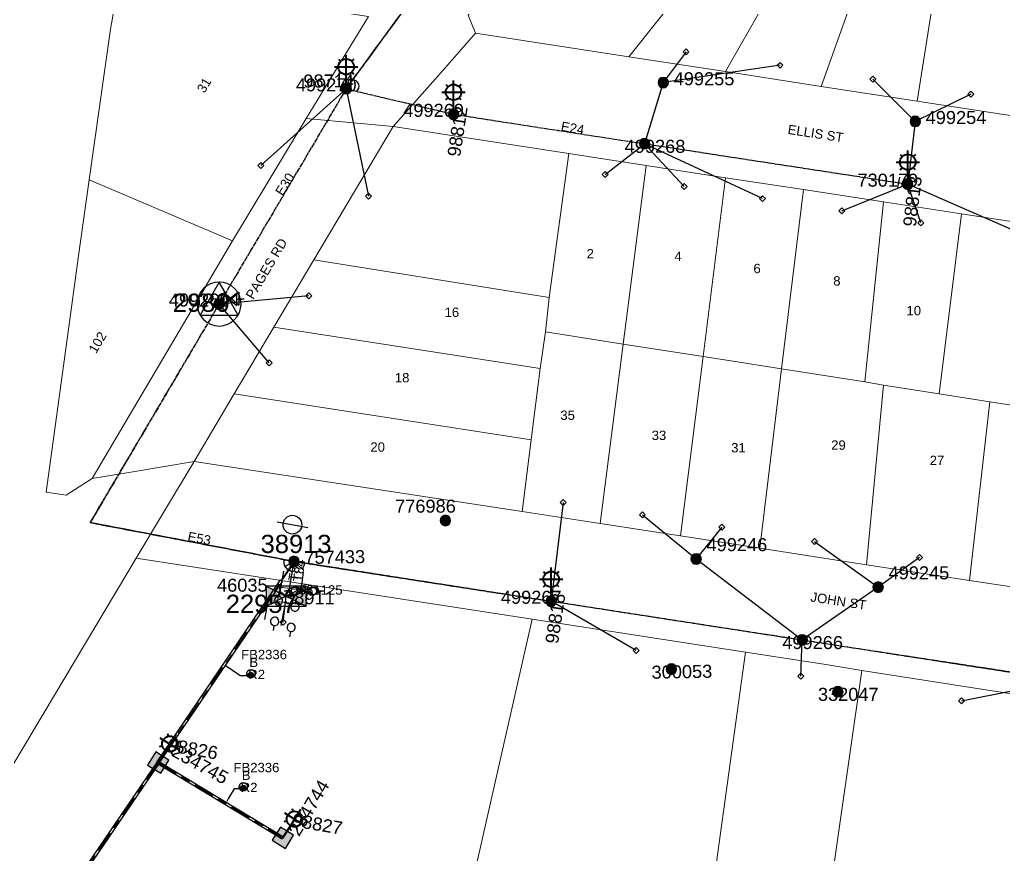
# Model space of a CAD drawing. Header units: metres. Extents: x 291879 to 294448, y 6259965 to 6261176.
# Drawn here: x 293158.7 to 293347.7, y 6260573.7 to 6260734.2 of the extents above; entities that cross this region are included whole.
import ezdxf
from ezdxf.enums import TextEntityAlignment as Align

# ---------------------------------------------------------------- set-up
doc = ezdxf.new("R2010")
doc.units = ezdxf.units.M
for name, pattern in [('Cable Exist OH', [1, 1, 0]), ('Cable Exist UG', [8.2, 4, -1.2, 1.8, -1.2]), ('HIDDEN', [0.375, 0.25, -0.125]), ('HIDDEN2', [0.1875, 0.125, -0.0625])]:
    doc.linetypes.add(name, pattern=pattern)
doc.layers.get('0').update_dxf_attribs({"color": 6})
for name, color, linetype, lineweight in [('Cadastre Buildings_SP_EXT', 9, 'Continuous', 5), ('Cadastre Land Parcels_SP_EXT', 9, 'Continuous', 5), ('Cadastre Other Property_SP_EXT', 9, 'HIDDEN', 5), ('Cadastre Roads_SP_EXT', 9, 'Continuous', 5)]:
    doc.layers.add(name, color=color, linetype=linetype, lineweight=lineweight)
for name, color, linetype in [('Duct_SP_EXT', 7, 'Continuous'), ('Equip_HV_EXT', 7, 'Continuous'), ('Equip_LV_EXT', 7, 'Continuous'), ('Equip_SP_HV_EXT', 7, 'Continuous'), ('Equip_SP_SL_EXT', 7, 'Continuous'), ('Mains_HV_EXT', 7, 'Continuous'), ('Mains_LV_EXT', 7, 'Continuous'), ('Mains_SL_EXT', 7, 'Continuous'), ('Services_SP_EXT', 7, 'Continuous'), ('Sub_SP_EXT', 7, 'Continuous'), ('Sub_SP_TR_HV_LV_EXT', 7, 'Continuous'), ('SupportsOH_SP_TR_HV_LV_SL_EXT', 7, 'Continuous'), ('SupportsUG_SP_LV_SL_EXT', 7, 'Continuous'), ('Trench_SP_EXT', 7, 'Continuous')]:
    doc.layers.add(name, color=color, linetype=linetype)
doc.styles.add('COLUMN_LABEL', font='arial.ttf')
doc.styles.add('HVSW_LABEL', font='arial.ttf')
doc.styles.add('iecARIAL', font='arial.ttf', dxfattribs={"height": 2})
doc.styles.add('POLE_LABEL', font='arial.ttf')
doc.styles.get("Standard").update_dxf_attribs({"font": 'arial.ttf'})
doc.styles.add('SWITCH_LABEL', font='arial.ttf', dxfattribs={"height": 2.5})

# ---------------------------------------------------------------- blocks, each defined once
blk = doc.blocks.new('SUB_POLE_EXT')
blk.add_wipeout([(0, 4.22), (0.42, 4.2), (0.83, 4.14), (1.21, 4.05), (1.62, 3.9), (1.99, 3.72), (2.35, 3.51), (2.68, 3.26), (2.99, 2.99), (3.28, 2.66), (3.52, 2.34), (3.76, 1.92), (3.9, 1.62), (4.04, 1.23), (4.18, 0.63), (4.22, 0), (4.18, -0.61), (4.06, -1.15), (3.9, -1.62), (3.58, -2.24), (3.22, -2.73), (2.97, -3.01), (2.68, -3.26), (2.36, -3.5), (2, -3.72), (1.64, -3.89), (1.25, -4.03), (0.82, -4.14), (0.42, -4.2), (0, -4.22), (-0.41, -4.2), (-0.8, -4.15), (-1.21, -4.05), (-1.62, -3.9), (-1.99, -3.73), (-2.35, -3.51), (-2.68, -3.26), (-2.96, -3.02), (-3.23, -2.72), (-3.51, -2.35), (-3.71, -2.01), (-3.91, -1.6), (-4.05, -1.21), (-4.16, -0.76), (-4.22, -0.14), (-4.21, 0.39), (-4.14, 0.83), (-4.03, 1.27), (-3.9, 1.63), (-3.71, 2.02), (-3.5, 2.37), (-3.28, 2.67), (-2.99, 2.99), (-2.68, 3.27), (-2.33, 3.52), (-1.98, 3.73), (-1.63, 3.9), (-1.2, 4.05), (-0.78, 4.15), (-0.4, 4.21)])
blk.add_line((2.16, 0.48), (2.16, 0.48, 0))
blk.add_lwpolyline([(-4.22, 0, 1), (4.22, 0, 1)], format="xyb", close=True)
blk.add_lwpolyline([(2.14, 0.52), (0, 4.22), (-3.66, -2.11), (3.66, -2.11)], close=True)
for tag, height, flags, p in [('ASSET_NUM', 3.5, 8, (2, 2)), ('STREET_CODE', 0.2, 9, (1.5, 0)), ('CONSTRUCTED_VOLTAGE', 0.2, 9, (1.5, -0.2)), ('OPERATING_VOLTAGE', 0.2, 9, (1.5, -0.6)), ('OPERATED_BY', 0.2, 9, (1.5, -0.8)), ('ORIENTATION', 0.2, 9, (1.5, -1.2)), ('OWNED_BY', 0.2, 9, (1.5, -1.4)), ('SECONDARY_VOLTAGE', 0.2, 9, (1.5, -1.6)), ('STATE', 0.2, 9, (1.5, -1.8)), ('NO_PHASES', 0.2, 9, (1.5, -0.4)), ('MAINTAINED_BY', 0.2, 9, (1.5, -1)), ('SUBSTATION_TYPE', 0.2, 9, (1.5, -2)), ('STREETNAME', 0.2, 9, (1.5, -2.8)), ('SUBURB', 0.2, 9, (1.5, -3)), ('Z', 0.2, 1, (1.5, -3.4)), ('USAGE', 0.2, 9, (1.5, -2.2)), ('LEGEND', 0.2, 9, (1.5, -2.4)), ('LOCATION', 0.2, 9, (1.5, -2.6)), ('NOTES', 0.2, 9, (1.5, -3.2))]:
    blk.add_attdef(tag, text='', height=height, dxfattribs=dict(flags=flags)).set_placement(p, align=Align.MIDDLE_LEFT)
blk = doc.blocks.new('SUB_PADMOUNT_EXT')
for points in [[(0, 0), (-3.84, 1.92), (-3.84, -1.92)], [(0, 0), (3.84, 1.92), (3.84, -1.92)]]:
    blk.add_hatch(color=256).paths.add_polyline_path(points)
for p, q in [((3.84, 1.92), (-3.84, -1.92)), ((-3.84, 1.92), (3.84, -1.92))]:
    blk.add_line(p, q)
blk.add_lwpolyline([(-3.84, -1.92), (3.84, -1.92), (3.84, 1.92), (-3.84, 1.92)], close=True)
for tag, height, flags, p in [('ASSET_NUM', 3.5, 8, (2, 2)), ('STREET_CODE', 0.2, 9, (1.5, 0)), ('CONSTRUCTED_VOLTAGE', 0.2, 9, (1.5, -0.2)), ('OPERATING_VOLTAGE', 0.2, 9, (1.5, -0.6)), ('ORIENTATION', 0.2, 9, (1.5, -0.8)), ('OWNED_BY', 0.2, 9, (1.5, -1)), ('OPERATED_BY', 0.2, 9, (1.5, -1.2)), ('SECONDARY_VOLTAGE', 0.2, 9, (1.5, -1.6)), ('STATE', 0.2, 9, (1.5, -1.8)), ('NO_PHASES', 0.2, 9, (1.5, -0.4)), ('MAINTAINED_BY', 0.2, 9, (1.5, -1.4)), ('SUBSTATION_TYPE', 0.2, 9, (1.5, -2.2)), ('STREETNAME', 0.2, 9, (1.5, -3)), ('SUBURB', 0.2, 9, (1.5, -3.2)), ('Z', 0.2, 1, (1.5, -3.6)), ('PARENT', 0.2, 9, (1.5, -2)), ('USAGE', 0.2, 9, (1.5, -2.4)), ('LEGEND', 0.2, 9, (1.5, -2.6)), ('LOCATION', 0.2, 9, (1.5, -2.8)), ('NOTES', 0.2, 9, (1.5, -3.4))]:
    blk.add_attdef(tag, text='', height=height, dxfattribs=dict(flags=flags)).set_placement(p, align=Align.MIDDLE_LEFT)
blk = doc.blocks.new('COLUMN_EXT')
blk.add_hatch(color=256).paths.add_polyline_path([(-1.49, 1.48), (-1.49, -1.49), (1.48, -1.49), (1.48, 1.48)])
blk.add_lwpolyline([(-1.49, -1.49), (1.48, -1.49), (1.48, 1.48), (-1.49, 1.48)], close=True)
for tag, height, style, flags, p in [('ASSET_NUM', 2.5, 'COLUMN_LABEL', 8, (2, 2)), ('STRUCTURE_PLANT_NUMBER', 0.2, 'POLE_LABEL', 9, (1.81, 0.03)), ('STREET_CODE', 0.2, 'COLUMN_LABEL', 9, (1.81, -0.2))]:
    blk.add_attdef(tag, text='', height=height, dxfattribs=dict(style=style, flags=flags)).set_placement(p, align=Align.MIDDLE_LEFT)
at = {"flags": 9}
for tag, p in [('COLUMN_TYPE', (1.81, -0.4)), ('OWNED_BY', (1.81, -0.6)), ('STATE', (1.81, -0.8)), ('USAGE', (1.81, -1)), ('STREETNAME', (1.81, -1.6)), ('SUBURB', (1.81, -1.8)), ('LEGEND', (1.81, -1.2)), ('LOCATION', (1.81, -1.4)), ('NOTES', (1.81, -2))]:
    blk.add_attdef(tag, text='', height=0.2, dxfattribs=at).set_placement(p, align=Align.MIDDLE_LEFT)
at = {"flags": 1}
blk.add_attdef('Z', (1.81, -2.35), '', height=0.2, dxfattribs=at)
blk = doc.blocks.new('DUCT_EXT')
blk.add_circle((0, 0.8), 0.8)
at = {"flags": 1}
blk.add_attdef('Z', (0, 0), '', height=0.2, dxfattribs=at)
at = {"flags": 9}
for tag, p in [('DUCT_CODE', (0, 0)), ('XSECT_TYPE', (0, -0.2)), ('STATE', (0, -0.6)), ('FB_REFERENCE', (0, -0.4)), ('NOTES', (0, -0.8))]:
    blk.add_attdef(tag, text='', height=0.2, dxfattribs=at).set_placement(p, align=Align.MIDDLE_LEFT)
blk = doc.blocks.new('LV_OH_LINKS_DISTFUSE_EXT')
for p, q in [((0, 0), (0.96, 0)), ((3.84, 0), (4.8, 0))]:
    blk.add_line(p, q)
blk.add_lwpolyline([(3.84, -1.2), (3.84, 1.2), (0.96, -1.2), (0.96, 1.2)], close=True)
at = {"flags": 9}
for tag, p in [('ACTUAL_STATUS', (0, 0)), ('CONSTRUCTED_VOLTAGE', (0, -0.2)), ('OPERATING_VOLTAGE', (0, -0.6)), ('ORIENTATION', (0, -0.8)), ('OWNED_BY', (0, -1)), ('STATE', (0, -1.2)), ('SWITCH_TYPE', (0, -1.4)), ('NO_PHASES', (0, -0.4)), ('USAGE', (0, -1.6)), ('NOTES', (0, -1.8))]:
    blk.add_attdef(tag, text='', height=0.2, dxfattribs=at).set_placement(p, align=Align.MIDDLE_LEFT)
at = {"flags": 1}
blk.add_attdef('Z', (0, 0), '', height=0.2, dxfattribs=at)
blk = doc.blocks.new('SL_LANTERN_EXT')
at = {"lineweight": 40}
for p, q in [((-1.46, 5.68), (-1.06, 5.28)), ((0, 1.97), (0, 6.47)), ((1.46, 5.68), (1.06, 5.28)), ((-2.25, 4.22), (2.25, 4.22)), ((-1.46, 2.76), (-1.06, 3.16)), ((0, 0), (0, 2.72)), ((1.46, 2.76), (1.06, 3.16))]:
    blk.add_line(p, q, dxfattribs=at)
blk.add_circle((0, 4.22), 1.5, dxfattribs=at)
at = {"style": 'iecARIAL', "flags": 8}
blk.add_attdef('ASSET_NUM', (1.5, 1.5), '', height=2.5, dxfattribs=at)
for tag, p, height, flags in [('OPERATING_VOLTAGE', (0.98, -1.65), 0.2, 9), ('ORIENTATION', (0.98, -1.85), 0.2, 9), ('OWNED_BY', (0.98, -2.05), 0.2, 9), ('CONSTRUCTED_VOLTAGE', (0.98, -0.65), 0.2, 9), ('CONTROL_TYPE', (0.98, -0.85), 0.2, 9), ('LANTERN_PURPOSE', (0.98, -1.05), 0.2, 9), ('LANTERN_TYPE', (0.98, -1.25), 0.2, 9), ('NO_PHASES', (0.98, -1.45), 0.2, 9), ('LNUMBER', (2.18, -3.25), 2.5, 8), ('STATE', (0.98, -2.25), 0.2, 9), ('USAGE', (0.98, -2.45), 0.2, 9), ('CEXIST', (0.98, -2.65), 0.2, 9), ('CNEW', (0.98, -2.85), 0.2, 9), ('CNUMBER', (0.98, -3.05), 0.2, 9), ('CREMOVE', (0.98, -3.25), 0.2, 9), ('CREPLACE', (0.98, -3.45), 0.2, 9), ('LKINGHEIGHT', (0.98, -3.65), 0.2, 9), ('LBRACKET', (0.98, -3.85), 0.2, 9), ('LBRACKETVOCAB', (0.98, -4.05), 0.2, 9), ('LCATEGORY', (0.98, -4.25), 0.2, 9), ('LCHARGE1', (0.98, -4.45), 0.2, 9), ('LCHARGE1PERCENT', (0.98, -4.65), 0.2, 9), ('LCHARGE2', (0.98, -4.85), 0.2, 9), ('LCHARGE2PERCENT', (0.98, -5.05), 0.2, 9), ('LCHARGE3', (0.98, -5.25), 0.2, 9), ('LCHARGE3PERCENT', (0.98, -5.45), 0.2, 9), ('LEXIST', (0.98, -5.65), 0.2, 9), ('LLAMP', (0.98, -5.85), 0.2, 9), ('LLAMPVOCAB', (0.98, -6.05), 0.2, 9), ('LMAST', (0.98, -6.25), 0.2, 9), ('LMASTVOCAB', (0.98, -6.45), 0.2, 9), ('LNEW', (0.98, -6.65), 0.2, 9), ('LANTNUMBER', (0.98, -6.85), 0.2, 9), ('LOUTREACH', (0.98, -7.25), 0.2, 9), ('LOUTREACHVOCAB', (0.98, -7.45), 0.2, 9), ('LRATECODE', (0.98, -7.65), 0.2, 9), ('STREETNAME', (0.98, -9.25), 0.2, 9), ('SUBURB', (0.98, -9.45), 0.2, 1), ('LREMOVE', (0.98, -7.85), 0.2, 9), ('LREPLACE', (0.98, -8.05), 0.2, 9), ('LTYPE', (0.98, -8.25), 0.2, 9), ('LTYPEVOCAB', (0.98, -8.45), 0.2, 9), ('LEGEND', (0.98, -8.65), 0.2, 9), ('LOCATION', (0.98, -8.85), 0.2, 9), ('NOTES', (0.98, -9.05), 0.2, 9)]:
    blk.add_attdef(tag, p, '', height=height, dxfattribs=dict(flags=flags))
blk = doc.blocks.new('CCP_EXT')
at = {"flags": 9}
for tag, p in [('STATE', (0, -1.8)), ('NOTES', (0, -2))]:
    blk.add_attdef(tag, text='', height=0.2, dxfattribs=at).set_placement(p, align=Align.MIDDLE_LEFT)
blk.add_wipeout([(0, 0.57), (0.57, 0), (0, -0.57), (-0.57, 0)])
blk.add_lwpolyline([(-0.57, 0), (0, 0.57), (0.57, 0), (0, -0.57), (-0.57, 0)])
at = {"flags": 1}
blk.add_attdef('Z', (0, 0), '', height=0.2, dxfattribs=at)
at = {"flags": 9}
for tag, p in [('CCP_TYPE', (0, 0)), ('CONSTRUCTED_VOLTAGE', (0, -0.2)), ('OPERATING_VOLTAGE', (0, -0.6)), ('ORIENTATION', (0, -0.8)), ('OWNED_BY', (0, -1)), ('NO_PHASES', (0, -0.4)), ('USAGE', (0, -1.2)), ('LEGEND', (0, -1.4)), ('LIFE_SUPPORT', (0, -1.6))]:
    blk.add_attdef(tag, text='', height=0.2, dxfattribs=at).set_placement(p, align=Align.MIDDLE_LEFT)
blk = doc.blocks.new('POLE_EXT')
blk.add_hatch(color=256).paths.add_polyline_path([(-1, 0, 1), (1, 0, 1)])
blk.add_lwpolyline([(-1, 0, 1), (1, 0, 1)], format="xyb", close=True)
for tag, height, flags, p in [('pNumber', 2.5, 8, (-17.84, 2.07)), ('OWNED_BY', 0.2, 9, (1.35, -0.4)), ('SPECIAL_USE', 0.2, 9, (1.35, -0.8)), ('STATE', 0.2, 9, (1.35, -1)), ('cLV', 0.2, 9, (1.35, -1.4)), ('hDepth', 0.2, 9, (1.35, -1.6)), ('hDia', 0.2, 9, (1.35, -1.8)), ('PARENT', 0.2, 9, (1.35, -0.6)), ('USAGE', 0.2, 9, (1.35, -1.2)), ('cHV', 0.2, 9, (1.35, -2)), ('cLinedev', 0.2, 9, (1.35, -3.4)), ('pExisting', 0.2, 9, (1.35, -3.8)), ('LBRACKET', 0.2, 9, (1.35, -2.2)), ('LExisting', 0.2, 9, (1.35, -2.4)), ('LANTNUMBER', 0.2, 9, (1.35, -2.6)), ('LOther', 0.2, 9, (1.35, -2.8)), ('LRemove', 0.2, 9, (1.35, -3)), ('LEGEND', 0.2, 9, (1.35, -3.2)), ('LOCATION', 0.2, 9, (1.35, -3.6)), ('pFooting', 0.2, 9, (1.35, -4.4)), ('pNew', 0.2, 9, (1.35, -4.6)), ('pRelocate', 0.2, 9, (1.35, -5)), ('pRemove', 0.2, 9, (1.35, -5.2)), ('pReplace', 0.2, 9, (1.35, -5.4)), ('pStay', 0.2, 9, (1.35, -5.6)), ('PFNUMBER', 0.2, 9, (1.35, -4)), ('NEWPFNUMBER', 0.2, 9, (1.35, -4.2)), ('pType', 0.2, 9, (1.35, -5.8)), ('cspan', 0.2, 9, (1.35, -6)), ('STREETNAME', 0.2, 9, (1.35, -6.2)), ('SUBURB', 0.2, 9, (1.35, -6.4)), ('OPERATED_BY', 0.2, 9, (1.36, -7.01)), ('NOTES', 0.2, 9, (1.35, -6.6)), ('MAINTAINED_BY', 0.2, 9, (1.36, -6.81))]:
    blk.add_attdef(tag, text='', height=height, dxfattribs=dict(flags=flags)).set_placement(p, align=Align.MIDDLE_LEFT)
at = {"style": 'POLE_LABEL'}
for tag, height, flags, p in [('ASSET_NUM', 2.5, 8, (2, 2)), ('STRUCTURE_PLANT_NUMBER', 0.2, 9, (1.35, 0.03)), ('STREET_CODE', 0.2, 9, (1.35, -0.2))]:
    blk.add_attdef(tag, text='', height=height, dxfattribs=dict(at, flags=flags)).set_placement(p, align=Align.MIDDLE_LEFT)
at = {"flags": 1}
blk.add_attdef('Z', (1.35, -7.33), '', height=0.2, dxfattribs=at)
blk = doc.blocks.new('LV_UG_DFUSE_CLOSED_EXT')
for points in [[(1, 0), (0, 0)], [(5.04, 0.73), (2.16, -0.72)], [(5.05, -0.71), (2.16, 0.72)], [(6.2, 0.01), (7.2, 0.01)]]:
    blk.add_lwpolyline(points)
for centre in [(1.8, 0), (5.4, 0.01)]:
    blk.add_circle(centre, 0.8)
at = {"flags": 9}
for tag, p in [('ACTUAL_STATUS', (0, 0)), ('CONSTRUCTED_VOLTAGE', (0, -0.2)), ('OPERATING_VOLTAGE', (0, -0.6)), ('ORIENTATION', (0, -0.8)), ('STATE', (0, -1)), ('SWITCH_TYPE', (0, -1.2)), ('NO_PHASES', (0, -0.4)), ('USAGE', (0, -1.4)), ('NOTES', (0, -1.6))]:
    blk.add_attdef(tag, text='', height=0.2, dxfattribs=at).set_placement(p, align=Align.MIDDLE_LEFT)
at = {"flags": 1}
blk.add_attdef('Z', (0, 0), '', height=0.2, dxfattribs=at)
blk = doc.blocks.new('SWG_HOLEC_SU_EXT')
blk.add_line((1.8, -2), (5.8, -2))
for points in [[(1, 0), (0, 0)], [(6.6, 0), (7.6, 0)]]:
    blk.add_lwpolyline(points)
for points in [[(1.8, -0.8, 1), (1.8, 0.8, 1)], [(5.8, -0.8, 1), (5.8, 0.8, 1)]]:
    blk.add_lwpolyline(points, format="xyb", close=True)
at = {"style": 'SWITCH_LABEL', "flags": 8}
blk.add_attdef('ASSET_NUM', text='', height=2.5, rotation=179.9544, dxfattribs=at).set_placement((-2.4, 0), align=Align.MIDDLE_LEFT)
at = {"flags": 1}
blk.add_attdef('Z', (0, 0), '', height=0.2, dxfattribs=at)
at = {"flags": 9}
for tag, p in [('ACTUAL_STATUS', (0, -0.4)), ('CONSTRUCTED_VOLTAGE', (0, -0.6)), ('OPERATING_VOLTAGE', (0, -1)), ('ORIENTATION', (0, -1.2)), ('OWNED_BY', (0, -1.4)), ('STATE', (0, -1.8)), ('NO_PHASES', (0, -0.8)), ('PARENT', (0, -1.6)), ('SWITCH_TYPE', (0, -2)), ('STREETNAME', (0, -2.6)), ('SUBURB', (0, -2.8)), ('USAGE', (0, -2.2)), ('LOCATION', (0, -2.4)), ('NOTES', (0, -3))]:
    blk.add_attdef(tag, text='', height=0.2, dxfattribs=at).set_placement(p, align=Align.MIDDLE_LEFT)
at = {"style": 'SWITCH_LABEL', "flags": 9}
blk.add_attdef('STREET_CODE', text='', height=0.2, dxfattribs=at).set_placement((0, -0.2), align=Align.MIDDLE_LEFT)
blk = doc.blocks.new('HV_ABS_CLOSED_EXT')
blk.add_line((-3, 6.87), (3, 6.87))
blk.add_circle((0, 6.87), 1.8)
at = {"style": 'HVSW_LABEL'}
for tag, height, flags, p in [('ASSET_NUM', 3.5, 8, (2, 2)), ('STREET_CODE', 0.2, 9, (0, -0.2))]:
    blk.add_attdef(tag, text='', height=height, dxfattribs=dict(at, flags=flags)).set_placement(p, align=Align.MIDDLE_LEFT)
at = {"flags": 1}
blk.add_attdef('Z', (0, 0), '', height=0.2, dxfattribs=at)
at = {"flags": 9}
for tag, p in [('ACTUAL_STATUS', (0, -0.4)), ('CONSTRUCTED_VOLTAGE', (0, -0.6)), ('OPERATING_VOLTAGE', (0, -1)), ('ORIENTATION', (0, -1.2)), ('OWNED_BY', (0, -1.4)), ('STATE', (0, -1.6)), ('SWITCH_TYPE', (0, -1.8)), ('NO_PHASES', (0, -0.8)), ('STREETNAME', (0, -2.6)), ('SUBURB', (0, -2.8)), ('USAGE', (0, -2)), ('LEGEND', (0, -2.2)), ('LOCATION', (0, -2.4)), ('NOTES', (0, -3))]:
    blk.add_attdef(tag, text='', height=0.2, dxfattribs=at).set_placement(p, align=Align.MIDDLE_LEFT)
blk = doc.blocks.new('End Shackle_EXT')
at = {"flags": 9}
for tag, p in [('USAGE', (0, -1.4)), ('NOTES', (0, -1.6))]:
    blk.add_attdef(tag, text='', height=0.2, dxfattribs=at).set_placement(p, align=Align.MIDDLE_LEFT)
blk.add_wipeout([(0, 0.25), (1.81, 0.25), (1.82, -0.25), (0, -0.25)])
blk.add_line((1.81, -1), (1.81, 1))
at = {"flags": 1}
blk.add_attdef('Z', (0, 0), '', height=0.2, dxfattribs=at)
at = {"flags": 9}
for tag, p in [('CONNECTOR_TYPE', (0, 0)), ('CONSTRUCTED_VOLTAGE', (0, -0.2)), ('OPERATING_VOLTAGE', (0, -0.6)), ('ORIENTATION', (0, -0.8)), ('OWNED_BY', (0, -1)), ('STATE', (0, -1.2)), ('NO_PHASES', (0, -0.4))]:
    blk.add_attdef(tag, text='', height=0.2, dxfattribs=at).set_placement(p, align=Align.MIDDLE_LEFT)
blk = doc.blocks.new('CABLE_LARGE_EXT')
h = blk.add_hatch(color=256)
edge = h.paths.add_edge_path()
edge.add_arc((0, 0.55), 0.55, 0, 360)
blk.add_circle((0, 0.55), 0.55)
at = {"flags": 1}
blk.add_attdef('Z', (0, 0), '', height=0.2, dxfattribs=at)
at = {"flags": 9}
for tag, p in [('COND_CODE', (0, 0)), ('STATE', (0, -0.4)), ('XSECT_SIZE', (0, -0.6)), ('FB_REFERENCE', (0, -0.2)), ('NOTES', (0, -0.8))]:
    blk.add_attdef(tag, text='', height=0.2, dxfattribs=at).set_placement(p, align=Align.MIDDLE_LEFT)

msp = doc.modelspace()

# ---------------------------------------------------------------- linework, layer by layer
at = {"layer": 'Cadastre Land Parcels_SP_EXT', "linetype": 'Continuous'}
for points in [[(293317.87, 6260765.81), (293307.77, 6260767.47), (293299.47, 6260757.08), (293287.5, 6260741.99), (293275.62, 6260727.04), (293294.13, 6260724.19), (293317.87, 6260765.81)], [(293358.75, 6260765.88), (293338.87, 6260768.94), (293337.93, 6260762.58), (293330.94, 6260718.52), (293350.45, 6260715.52), (293358.75, 6260765.88)], [(293327.81, 6260764.21), (293317.87, 6260765.81), (293294.13, 6260724.19), (293312.54, 6260721.35), (293327.81, 6260764.21)], [(293337.93, 6260762.58), (293327.81, 6260764.21), (293312.54, 6260721.35), (293330.94, 6260718.52), (293337.93, 6260762.58)], [(293287.5, 6260741.99), (293254.34, 6260747.05), (293244.78, 6260735.04), (293246.18, 6260731.58), (293275.62, 6260727.04), (293287.5, 6260741.99)], [(293225.66, 6260734.78), (293177.83, 6260742.13), (293176.14, 6260732.36), (293172.06, 6260703.43), (293199.54, 6260691.69), (293213.69, 6260715.15), (293225.66, 6260734.78)], [(293278.94, 6260706.15), (293264.06, 6260708.47), (293260.33, 6260680.83), (293259.62, 6260674.25), (293274.54, 6260671.87), (293278.94, 6260706.15)], [(293294.14, 6260703.82), (293278.94, 6260706.15), (293274.54, 6260671.87), (293289.84, 6260669.47), (293294.14, 6260703.82)], [(293309.12, 6260701.52), (293294.14, 6260703.82), (293289.84, 6260669.47), (293304.92, 6260667.1), (293309.12, 6260701.52)], [(293324.46, 6260699.18), (293309.12, 6260701.52), (293304.92, 6260667.1), (293320.87, 6260664.59), (293324.46, 6260699.18)], [(293339.43, 6260696.86), (293324.46, 6260699.18), (293320.87, 6260664.59), (293324.51, 6260664.01), (293335.17, 6260662.34), (293339.43, 6260696.86)], [(293369.74, 6260692.19), (293339.43, 6260696.86), (293335.17, 6260662.34), (293344.88, 6260660.8), (293365.46, 6260657.55), (293369.74, 6260692.19)], [(293260.33, 6260680.83), (293215.17, 6260688.06), (293207.49, 6260675.12), (293258.6, 6260667.15), (293259.62, 6260674.25), (293260.33, 6260680.83)], [(293274.54, 6260671.87), (293259.62, 6260674.25), (293258.6, 6260667.15), (293256.84, 6260653.48), (293255.11, 6260639.71), (293270.09, 6260637.41), (293274.54, 6260671.87)], [(293289.84, 6260669.47), (293274.54, 6260671.87), (293270.09, 6260637.41), (293285.5, 6260635.04), (293289.84, 6260669.47)], [(293304.92, 6260667.1), (293289.84, 6260669.47), (293285.5, 6260635.04), (293300.74, 6260632.67), (293304.92, 6260667.1)], [(293324.51, 6260664.01), (293320.87, 6260664.59), (293304.92, 6260667.1), (293300.74, 6260632.67), (293321.19, 6260629.51), (293324.51, 6260664.01)], [(293335.17, 6260662.34), (293324.51, 6260664.01), (293321.19, 6260629.51), (293340.96, 6260626.49), (293344.88, 6260660.8), (293335.17, 6260662.34)], [(293256.84, 6260653.48), (293199.88, 6260662.32), (293192.17, 6260649.33), (293255.11, 6260639.71), (293256.84, 6260653.48)], [(293365.46, 6260657.55), (293344.88, 6260660.8), (293340.96, 6260626.49), (293361.38, 6260623.38), (293365.46, 6260657.55)], [(293257.08, 6260619.04), (293181.08, 6260630.75), (293143.66, 6260568.17), (293232.23, 6260556.66), (293242.59, 6260555.32), (293257.08, 6260619.04)], [(293298, 6260612.71), (293257.08, 6260619.04), (293242.59, 6260555.32), (293289.23, 6260549.21), (293298, 6260612.71)]]:
    msp.add_lwpolyline(points, close=True, dxfattribs=at)
at = {"layer": 'Cadastre Other Property_SP_EXT', "linetype": 'HIDDEN2'}
msp.add_lwpolyline([(293213.3, 6260625.78), (293213.07, 6260624.58), (293208.61, 6260625.22), (293208.14, 6260622.45), (293213.59, 6260621.74), (293214.16, 6260625.65), (293213.3, 6260625.78)], close=True, dxfattribs=at)
at = {"layer": 'Duct_SP_EXT'}
for p, q in [((293208.76, 6260626.58), (293208.96, 6260626.45)), ((293209.16, 6260626.31), (293208.96, 6260626.45)), ((293185.09, 6260591.65), (293162.88, 6260559.1)), ((293185.09, 6260591.65), (293185.29, 6260591.51)), ((293185.09, 6260591.65), (293185.29, 6260591.51)), ((293185.41, 6260591.72), (293185.29, 6260591.51)), ((293185.41, 6260591.72), (293209.35, 6260577.28)), ((293185.49, 6260591.38), (293163.27, 6260558.83)), ((293185.17, 6260591.31), (293185.29, 6260591.51)), ((293185.17, 6260591.31), (293209.1, 6260576.87)), ((293185.49, 6260591.38), (293185.29, 6260591.51)), ((293185.49, 6260591.38), (293185.29, 6260591.51)), ((293209.1, 6260576.87), (293209.22, 6260577.08)), ((293209.35, 6260577.28), (293209.22, 6260577.08))]:
    msp.add_line(p, q, dxfattribs=at)
for points in [[(293202.38, 6260608.18), (293201.01, 6260608.18), (293198.89, 6260609.63), (293198.28, 6260610.04)], [(293200.97, 6260586.49), (293199.89, 6260586.49), (293198.79, 6260584.66), (293198.43, 6260584.06)]]:
    msp.add_lwpolyline(points, dxfattribs=at)
at = {"layer": 'Mains_HV_EXT', "linetype": 'Cable Exist OH'}
for points in [[(293209.7, 6260630.41), (293172.2, 6260637.59)], [(293211.34, 6260630.13), (293209.75, 6260630.43)]]:
    msp.add_lwpolyline(points, dxfattribs=at)
at = {"layer": 'Mains_HV_EXT', "linetype": 'Cable Exist UG'}
msp.add_lwpolyline([(293209.85, 6260623.5), (293208.68, 6260624.33), (293209.58, 6260629.14), (293211.34, 6260630.13)], dxfattribs=at)
at = {"layer": 'Mains_HV_EXT', "linetype": 'Continuous'}
msp.add_lwpolyline([(293209.5, 6260630.45, 0.223554), (293209.58, 6260629.14)], format="xyb", dxfattribs=at)
at = {"layer": 'Mains_LV_EXT', "linetype": 'Cable Exist OH'}
for points in [[(293221.35, 6260720.89), (293241.5, 6260748.4)], [(293221.35, 6260720.89), (293241.96, 6260716), (293278.63, 6260710.34)], [(293211.34, 6260630.13), (293192.54, 6260633.71), (293172.2, 6260637.59)], [(293211.36, 6260630.22), (293260.7, 6260622.52)], [(293260.7, 6260622.52), (293308.88, 6260615.08)]]:
    msp.add_lwpolyline(points, dxfattribs=at)
at = {"layer": 'Mains_LV_EXT', "linetype": 'Continuous'}
for points in [[(293223.3, 6260720.43, 0.815719), (293222.51, 6260722.53)], [(293209.42, 6260630.53, 0.464276), (293211.04, 6260628.27)], [(293212.86, 6260628.75, 0.299664), (293213.32, 6260629.87)]]:
    msp.add_lwpolyline(points, format="xyb", dxfattribs=at)
at = {"layer": 'Mains_LV_EXT', "linetype": 'Cable Exist UG'}
for points in [[(293209.85, 6260623.5), (293212.64, 6260624.13), (293213.23, 6260628.41), (293211.34, 6260630.13)], [(293209.85, 6260623.5), (293210.54, 6260625.24), (293211.34, 6260630.13)]]:
    msp.add_lwpolyline(points, dxfattribs=at)
at = {"layer": 'Mains_SL_EXT', "linetype": 'Cable Exist OH'}
for points in [[(293221.35, 6260720.89), (293241.5, 6260748.4), (293252.43, 6260762.14), (293273.36, 6260788.48)], [(293221.35, 6260720.89), (293241.96, 6260716)], [(293172.2, 6260637.59), (293211.44, 6260630.12)], [(293211.44, 6260630.12), (293260.69, 6260622.49)]]:
    msp.add_lwpolyline(points, dxfattribs=at)
at = {"layer": 'Mains_SL_EXT', "linetype": 'Cable Exist UG'}
for points in [[(293185.29, 6260591.51), (293161.06, 6260556.01)], [(293185.29, 6260591.51), (293209.22, 6260577.08)]]:
    msp.add_lwpolyline(points, dxfattribs=at)
at = {"layer": 'Services_SP_EXT'}
for points in [[(293282.21, 6260722.07), (293278.63, 6260710.34)], [(293330.57, 6260714.62), (293329.13, 6260702.59)], [(293288.52, 6260630.61), (293308.88, 6260615.06)], [(293323.45, 6260625.2), (293308.88, 6260615.06)]]:
    msp.add_lwpolyline(points, dxfattribs=at)
at = {"layer": 'Trench_SP_EXT', "linetype": 'Cable Exist UG'}
msp.add_lwpolyline([(293208.96, 6260626.45), (293211.34, 6260630.13)], dxfattribs=at)

# ---------------------------------------------------------------- block references
at = {"layer": 'Duct_SP_EXT'}
for name, p in [('DUCT_EXT', (293203.06, 6260607.76)), ('CABLE_LARGE_EXT', (293203.06, 6260607.76)), ('DUCT_EXT', (293201.6, 6260586.06)), ('CABLE_LARGE_EXT', (293201.6, 6260586.06))]:
    msp.add_blockref(name, p, dxfattribs=at)
at = {"layer": 'Equip_LV_EXT'}
for p in [(293209.44, 6260624.41), (293209.85, 6260624.5)]:
    msp.add_blockref('LV_UG_DFUSE_CLOSED_EXT', p, dxfattribs=at)
at = {"layer": 'Equip_SP_HV_EXT'}
ref = msp.add_blockref('HV_ABS_CLOSED_EXT', (293209.74, 6260630.45), dxfattribs=dict(at, rotation=349.1621374510081))
ref.add_attrib('ASSET_NUM', '38913', dxfattribs={"layer": '0', "height": 3.5, "style": 'HVSW_LABEL'}).set_placement((293211.74, 6260630.7), align=Align.BOTTOM_CENTER)
at = {"layer": 'Equip_SP_SL_EXT'}
ref = msp.add_blockref('SL_LANTERN_EXT', (293221.35, 6260720.89), dxfattribs=at)
ref.add_attrib('ASSET_NUM', '98714', dxfattribs={"layer": '0', "height": 2.5, "rotation": 0.04, "style": 'iecARIAL'}).set_placement((293222.85, 6260722.39), align=Align.MIDDLE_RIGHT)
ref = msp.add_blockref('SL_LANTERN_EXT', (293241.96, 6260716), dxfattribs=at)
ref.add_attrib('ASSET_NUM', '98812', dxfattribs={"layer": '0', "height": 2.5, "rotation": 81.2395, "style": 'iecARIAL'}).set_placement((293243.46, 6260717.5), align=Align.MIDDLE_RIGHT)
ref = msp.add_blockref('SL_LANTERN_EXT', (293329.13, 6260702.59), dxfattribs=at)
ref.add_attrib('ASSET_NUM', '98813', dxfattribs={"layer": '0', "height": 2.5, "rotation": 82.98, "style": 'iecARIAL'}).set_placement((293330.63, 6260704.09), align=Align.MIDDLE_RIGHT)
ref = msp.add_blockref('SL_LANTERN_EXT', (293260.7, 6260622.5), dxfattribs=at)
ref.add_attrib('ASSET_NUM', '98818', dxfattribs={"layer": '0', "height": 2.5, "rotation": 81.5981, "style": 'iecARIAL'}).set_placement((293262.2, 6260624), align=Align.MIDDLE_RIGHT)
ref = msp.add_blockref('SL_LANTERN_EXT', (293185.29, 6260591.51), dxfattribs=dict(at, rotation=327.996423761332))
ref.add_attrib('ASSET_NUM', '98826', dxfattribs={"layer": '0', "height": 2.5, "rotation": 350.1215, "style": 'iecARIAL'}).set_placement((293186.79, 6260593.01), align=Align.BOTTOM_LEFT)
ref = msp.add_blockref('SL_LANTERN_EXT', (293209.22, 6260577.08), dxfattribs=dict(at, rotation=327.996423761332))
ref.add_attrib('ASSET_NUM', '98827', dxfattribs={"layer": '0', "height": 2.5, "rotation": 350.1215, "style": 'iecARIAL'}).set_placement((293210.72, 6260578.58), align=Align.BOTTOM_LEFT)
at = {"layer": 'Services_SP_EXT'}
for p in [(293308.6, 6260608.12), (293339.43, 6260603.36)]:
    msp.add_blockref('CCP_EXT', p, dxfattribs=at)
at = {"layer": 'Sub_SP_EXT'}
ref = msp.add_blockref('SUB_PADMOUNT_EXT', (293209.85, 6260623.5), dxfattribs=at)
ref.add_attrib('ASSET_NUM', '22957', dxfattribs={"layer": '0', "height": 3.5}).set_placement((293211.85, 6260623.75), align=Align.TOP_RIGHT)
at = {"layer": 'Sub_SP_TR_HV_LV_EXT'}
ref = msp.add_blockref('SUB_POLE_EXT', (293196.97, 6260679.56), dxfattribs=at)
ref.add_attrib('ASSET_NUM', '2980', dxfattribs={"layer": '0', "height": 3.5}).set_placement((293198.97, 6260679.81), align=Align.MIDDLE_RIGHT)
at = {"layer": 'SupportsOH_SP_TR_HV_LV_SL_EXT'}
ref = msp.add_blockref('POLE_EXT', (293282.21, 6260722.07), dxfattribs=at)
ref.add_attrib('ASSET_NUM', '499255', dxfattribs={"layer": '0', "height": 2.5, "rotation": 359.9464, "style": 'POLE_LABEL'}).set_placement((293284.21, 6260722.82), align=Align.MIDDLE_LEFT)
ref = msp.add_blockref('POLE_EXT', (293221.35, 6260720.89), dxfattribs=at)
ref.add_attrib('ASSET_NUM', '499270', dxfattribs={"layer": '0', "height": 2.5, "style": 'POLE_LABEL'}).set_placement((293223.35, 6260721.64), align=Align.MIDDLE_RIGHT)
ref = msp.add_blockref('POLE_EXT', (293241.96, 6260716), dxfattribs=at)
ref.add_attrib('ASSET_NUM', '499269', dxfattribs={"layer": '0', "height": 2.5, "style": 'POLE_LABEL'}).set_placement((293243.96, 6260716.75), align=Align.MIDDLE_RIGHT)
ref = msp.add_blockref('POLE_EXT', (293330.57, 6260714.62), dxfattribs=at)
ref.add_attrib('ASSET_NUM', '499254', dxfattribs={"layer": '0', "height": 2.5, "rotation": 0.0115, "style": 'POLE_LABEL'}).set_placement((293332.57, 6260715.37), align=Align.MIDDLE_LEFT)
ref = msp.add_blockref('POLE_EXT', (293278.63, 6260710.34), dxfattribs=at)
ref.add_attrib('ASSET_NUM', '499268', dxfattribs={"layer": '0', "height": 2.5, "style": 'POLE_LABEL'}).set_placement((293280.63, 6260711.09), align=Align.TOP_CENTER)
ref = msp.add_blockref('POLE_EXT', (293240.4, 6260638), dxfattribs=at)
ref.add_attrib('ASSET_NUM', '776986', dxfattribs={"layer": '0', "height": 2.5, "style": 'POLE_LABEL'}).set_placement((293242.4, 6260638.75), align=Align.BOTTOM_RIGHT)
ref = msp.add_blockref('POLE_EXT', (293288.52, 6260630.61), dxfattribs=at)
ref.add_attrib('ASSET_NUM', '499246', dxfattribs={"layer": '0', "height": 2.5, "style": 'POLE_LABEL'}).set_placement((293290.52, 6260631.36), align=Align.BOTTOM_LEFT)
ref = msp.add_blockref('POLE_EXT', (293211.34, 6260630.13), dxfattribs=at)
ref.add_attrib('ASSET_NUM', '757433', dxfattribs={"layer": '0', "height": 2.5, "rotation": 1, "style": 'POLE_LABEL'}).set_placement((293213.34, 6260630.88), align=Align.MIDDLE_LEFT)
ref = msp.add_blockref('POLE_EXT', (293323.45, 6260625.2), dxfattribs=at)
ref.add_attrib('ASSET_NUM', '499245', dxfattribs={"layer": '0', "height": 2.5, "rotation": 359.9771, "style": 'POLE_LABEL'}).set_placement((293325.45, 6260625.95), align=Align.BOTTOM_LEFT)
ref = msp.add_blockref('POLE_EXT', (293260.7, 6260622.5), dxfattribs=at)
ref.add_attrib('ASSET_NUM', '499267', dxfattribs={"layer": '0', "height": 2.5, "style": 'POLE_LABEL'}).set_placement((293262.7, 6260623.25), align=Align.MIDDLE_RIGHT)
ref = msp.add_blockref('POLE_EXT', (293308.88, 6260615.06), dxfattribs=at)
ref.add_attrib('ASSET_NUM', '499266', dxfattribs={"layer": '0', "height": 2.5, "rotation": 0.0137, "style": 'POLE_LABEL'}).set_placement((293310.88, 6260615.81), align=Align.TOP_CENTER)
ref = msp.add_blockref('POLE_EXT', (293283.77, 6260609.46), dxfattribs=at)
ref.add_attrib('ASSET_NUM', '300053', dxfattribs={"layer": '0', "height": 2.5, "rotation": 1, "style": 'POLE_LABEL'}).set_placement((293285.77, 6260610.21), align=Align.TOP_CENTER)
ref = msp.add_blockref('POLE_EXT', (293315.72, 6260605.12), dxfattribs=at)
ref.add_attrib('ASSET_NUM', '332047', dxfattribs={"layer": '0', "height": 2.5, "style": 'POLE_LABEL'}).set_placement((293317.72, 6260605.87), align=Align.TOP_CENTER)
at = {"layer": 'SupportsUG_SP_LV_SL_EXT'}
ref = msp.add_blockref('COLUMN_EXT', (293185.29, 6260591.51), dxfattribs=dict(at, rotation=327.996423761332))
ref.add_attrib('ASSET_NUM', '234745', dxfattribs={"layer": '0', "height": 2.5, "rotation": 330.8711, "style": 'COLUMN_LABEL'}).set_placement((293187.29, 6260592.26), align=Align.BOTTOM_LEFT)
ref = msp.add_blockref('COLUMN_EXT', (293209.22, 6260577.08), dxfattribs=dict(at, rotation=327.996423761332))
ref.add_attrib('ASSET_NUM', '234744', dxfattribs={"layer": '0', "height": 2.5, "rotation": 59.175, "style": 'COLUMN_LABEL'}).set_placement((293211.22, 6260577.83), align=Align.MIDDLE_LEFT)

# ---------------------------------------------------------------- texts
at = {"layer": 'Cadastre Land Parcels_SP_EXT'}
for s, rotation, p in [('31', 59.4597, (293194.15, 6260719.92)), ('102', 59.4601, (293173.35, 6260669.93))]:
    msp.add_text(s, height=1.8, rotation=rotation, dxfattribs=at).set_placement(p)
for s, p in [('2', (293267.5, 6260688.32)), ('4', (293284.37, 6260687.83)), ('6', (293299.51, 6260685.48)), ('8', (293314.84, 6260683.1)), ('16', (293240.24, 6260677.08)), ('10', (293328.89, 6260677.4)), ('18', (293230.7, 6260664.52)), ('35', (293262.46, 6260657.31)), ('33', (293279.99, 6260653.45)), ('20', (293226, 6260651.21)), ('31', (293295.25, 6260651.07)), ('29', (293314.44, 6260651.58)), ('27', (293333.34, 6260648.63))]:
    msp.add_text(s, height=1.8, dxfattribs=at).set_placement(p)
at = {"layer": 'Cadastre Other Property_SP_EXT'}
msp.add_text('081125', height=1.8, dxfattribs=at).set_placement((293212.27, 6260623.76))
at = {"layer": 'Cadastre Roads_SP_EXT'}
for s, rotation, p in [('ELLIS ST', 351.2437, (293306, 6260712.24)), ('JOHN ST', 351.2531, (293310.38, 6260622.48))]:
    msp.add_text(s, height=1.8, rotation=rotation, dxfattribs=at).set_placement(p)
at = {"layer": 'Duct_SP_EXT'}
for s, p in [('FB2336', (293201.19, 6260611.36)), ('B', (293202.78, 6260609.89)), ('R2', (293202.57, 6260607.54)), ('FB2336', (293199.73, 6260589.66)), ('B', (293201.32, 6260588.19)), ('R2', (293201.12, 6260585.84))]:
    msp.add_text(s, height=1.8, dxfattribs=at).set_placement(p)
at = {"layer": 'Mains_LV_EXT'}
for s, rotation, p in [('E24', 350.1019, (293262.46, 6260712.84)), ('E30', 57.4648, (293209.14, 6260700.2)), ('E53', 349.2136, (293190.81, 6260634.09)), ('T84', 80.6752, (293211.99, 6260626.17)), ('T84', 82.0774, (293212.91, 6260626.13))]:
    msp.add_text(s, height=1.8, rotation=rotation, dxfattribs=at).set_placement(p)

# ---------------------------------------------------------------- next in the draw order: linework, layer by layer
at = {"layer": 'Cadastre Buildings_SP_EXT', "linetype": 'Continuous'}
for points in [[(293320.33, 6260609.22), (293313.05, 6260610.41), (293298, 6260612.71), (293289.23, 6260549.21), (293304.3, 6260547.23), (293311.28, 6260546.31), (293320.33, 6260609.22)], [(293358.9, 6260603.19), (293320.33, 6260609.22), (293311.28, 6260546.31), (293359.23, 6260539.72), (293358.9, 6260603.19)]]:
    msp.add_lwpolyline(points, close=True, dxfattribs=at)
at = {"layer": 'Cadastre Land Parcels_SP_EXT', "linetype": 'Continuous'}
for points in [[(293172.59, 6260646.03), (293199.54, 6260691.69), (293172.06, 6260703.43), (293169.95, 6260688.37), (293167.91, 6260673.76), (293163.77, 6260643.44), (293167.62, 6260642.83), (293172.59, 6260646.03)], [(293258.6, 6260667.15), (293207.49, 6260675.12), (293199.88, 6260662.32), (293256.84, 6260653.48), (293258.6, 6260667.15)]]:
    msp.add_lwpolyline(points, close=True, dxfattribs=at)
at = {"layer": 'Mains_HV_EXT', "linetype": 'Cable Exist OH'}
msp.add_lwpolyline([(293196.97, 6260679.56), (293172.26, 6260637.62)], dxfattribs=at)
at = {"layer": 'Mains_LV_EXT', "linetype": 'Cable Exist OH'}
for points in [[(293196.97, 6260679.56), (293172.18, 6260637.59)], [(293308.88, 6260615.08), (293359.51, 6260607.22)]]:
    msp.add_lwpolyline(points, dxfattribs=at)
at = {"layer": 'Services_SP_EXT'}
for points in [[(293308.6, 6260608.12), (293308.88, 6260615.06)], [(293339.43, 6260603.36), (293359.39, 6260607.31)]]:
    msp.add_lwpolyline(points, dxfattribs=at)

# ---------------------------------------------------------------- next in the draw order: block references
at = {"layer": 'Equip_LV_EXT'}
for p in [(293196.56, 6260680.47), (293196.97, 6260680.56)]:
    msp.add_blockref('LV_OH_LINKS_DISTFUSE_EXT', p, dxfattribs=at)
at = {"layer": 'Services_SP_EXT'}
for p in [(293286.58, 6260728), (293304.62, 6260725.39), (293322.45, 6260722.75), (293341.22, 6260719.86), (293204.96, 6260706.17), (293271.06, 6260704.44), (293286.24, 6260702.1), (293225.62, 6260700.29), (293301.27, 6260699.79), (293316.47, 6260697.46), (293331.62, 6260695.13), (293214.2, 6260681.13), (293263.02, 6260641.43), (293278.2, 6260639.09), (293293.46, 6260636.74), (293311.26, 6260633.97), (293331.37, 6260630.87), (293209.28, 6260618.5), (293277.01, 6260613.02)]:
    msp.add_blockref('CCP_EXT', p, dxfattribs=at)
at = {"layer": 'SupportsOH_SP_TR_HV_LV_SL_EXT'}
ref = msp.add_blockref('POLE_EXT', (293196.97, 6260679.56), dxfattribs=at)
ref.add_attrib('ASSET_NUM', '499260', dxfattribs={"layer": '0', "height": 2.5, "rotation": 359.932, "style": 'POLE_LABEL'}).set_placement((293198.97, 6260680.31), align=Align.MIDDLE_RIGHT)

# ---------------------------------------------------------------- next in the draw order: texts
at = {"layer": 'Cadastre Roads_SP_EXT'}
msp.add_text('PAGES RD', height=1.8, rotation=59.3661, dxfattribs=at).set_placement((293203.52, 6260680.3))

# ---------------------------------------------------------------- next in the draw order: linework, layer by layer
at = {"layer": 'Cadastre Buildings_SP_EXT', "linetype": 'Continuous'}
msp.add_lwpolyline([(293264.06, 6260708.47), (293230.4, 6260713.64), (293215.17, 6260688.06), (293260.33, 6260680.83), (293264.06, 6260708.47)], close=True, dxfattribs=at)
at = {"layer": 'Cadastre Roads_SP_EXT', "linetype": 'Continuous'}
for points in [[(293275.62, 6260727.04), (293246.18, 6260731.58), (293238.99, 6260723.4), (293230.4, 6260713.64), (293264.06, 6260708.47), (293278.94, 6260706.15), (293294.14, 6260703.82), (293309.12, 6260701.52), (293324.46, 6260699.18), (293339.43, 6260696.86), (293369.74, 6260692.19), (293372.26, 6260712.16), (293370.63, 6260712.41), (293350.45, 6260715.52), (293330.94, 6260718.52), (293312.54, 6260721.35), (293294.13, 6260724.19), (293275.62, 6260727.04)], [(293255.11, 6260639.71), (293192.17, 6260649.33), (293186.31, 6260639.51), (293181.08, 6260630.75), (293257.08, 6260619.04), (293298, 6260612.71), (293313.05, 6260610.41), (293320.33, 6260609.22), (293358.9, 6260603.19), (293388.13, 6260598.67), (293403.46, 6260596.31), (293406.48, 6260616.46), (293391.34, 6260618.79), (293376.39, 6260621.08), (293361.38, 6260623.38), (293340.96, 6260626.49), (293321.19, 6260629.51), (293300.74, 6260632.67), (293285.5, 6260635.04), (293270.09, 6260637.41), (293255.11, 6260639.71)]]:
    msp.add_lwpolyline(points, close=True, dxfattribs=at)
at = {"layer": 'Duct_SP_EXT'}
for p, q in [((293185.09, 6260591.65), (293208.76, 6260626.58)), ((293185.49, 6260591.38), (293209.16, 6260626.31))]:
    msp.add_line(p, q, dxfattribs=at)
at = {"layer": 'Mains_HV_EXT', "linetype": 'Cable Exist OH'}
msp.add_lwpolyline([(293241.58, 6260748.6), (293221.35, 6260720.89), (293196.97, 6260679.56)], dxfattribs=at)
at = {"layer": 'Mains_LV_EXT', "linetype": 'Cable Exist OH'}
msp.add_lwpolyline([(293221.35, 6260720.89), (293196.97, 6260679.56)], dxfattribs=at)
at = {"layer": 'Mains_SL_EXT', "linetype": 'Cable Exist UG'}
msp.add_lwpolyline([(293211.44, 6260630.12), (293185.29, 6260591.51)], dxfattribs=at)
at = {"layer": 'Mains_SL_EXT', "linetype": 'Cable Exist OH'}
msp.add_lwpolyline([(293260.77, 6260622.51), (293308.91, 6260615.06), (293359.35, 6260607.35)], dxfattribs=at)
at = {"layer": 'Services_SP_EXT'}
for points in [[(293286.58, 6260728), (293282.21, 6260722.07)], [(293304.62, 6260725.39), (293282.21, 6260722.07)], [(293322.45, 6260722.75), (293330.57, 6260714.62)], [(293204.96, 6260706.17), (293221.35, 6260720.89)], [(293221.35, 6260720.89), (293225.62, 6260700.29)], [(293341.22, 6260719.86), (293330.57, 6260714.62)], [(293271.06, 6260704.44), (293278.63, 6260710.34)], [(293286.24, 6260702.1), (293278.63, 6260710.34)], [(293301.27, 6260699.79), (293278.63, 6260710.34)], [(293316.47, 6260697.46), (293329.13, 6260702.59)], [(293331.62, 6260695.13), (293329.13, 6260702.59)], [(293354.17, 6260691.65), (293329.13, 6260702.59)], [(293214.2, 6260681.13), (293196.97, 6260679.56)], [(293263.02, 6260641.43), (293260.7, 6260622.5)], [(293278.2, 6260639.09), (293288.52, 6260630.61)], [(293293.46, 6260636.74), (293288.52, 6260630.61)], [(293311.26, 6260633.97), (293323.45, 6260625.2)], [(293331.37, 6260630.87), (293323.45, 6260625.2)], [(293209.28, 6260618.5), (293209.85, 6260623.5)], [(293277.01, 6260613.02), (293260.7, 6260622.5)]]:
    msp.add_lwpolyline(points, dxfattribs=at)

# ---------------------------------------------------------------- next in the draw order: block references
at = {"layer": 'Equip_HV_EXT'}
ref = msp.add_blockref('SWG_HOLEC_SU_EXT', (293208.68, 6260624.33), dxfattribs=dict(at, rotation=259.6951535371999))
ref.add_attrib('ASSET_NUM', '46035', dxfattribs={"layer": '0', "height": 2.5, "rotation": 0.0369, "style": 'SWITCH_LABEL'}).set_placement((293206.28, 6260625.58), align=Align.MIDDLE_RIGHT)
ref = msp.add_blockref('SWG_HOLEC_SU_EXT', (293211.85, 6260623.16), dxfattribs=dict(at, rotation=259.5085229196532))
ref.add_attrib('ASSET_NUM', '38911', dxfattribs={"layer": '0', "height": 2.5, "rotation": 359.8788, "style": 'SWITCH_LABEL'}).set_placement((293209.45, 6260624.41), align=Align.TOP_LEFT)
at = {"layer": 'Services_SP_EXT'}
msp.add_blockref('CCP_EXT', (293206.56, 6260668.29), dxfattribs=at)

# ---------------------------------------------------------------- next in the draw order: linework, layer by layer
at = {"layer": 'Cadastre Roads_SP_EXT', "linetype": 'Continuous'}
msp.add_lwpolyline([(293230.4, 6260713.64), (293223.44, 6260714.27), (293213.69, 6260715.15), (293199.54, 6260691.69), (293172.59, 6260646.03), (293180.78, 6260647.41), (293192.17, 6260649.33), (293199.88, 6260662.32), (293207.49, 6260675.12), (293215.17, 6260688.06), (293230.4, 6260713.64)], close=True, dxfattribs=at)
at = {"layer": 'Mains_SL_EXT', "linetype": 'Cable Exist OH'}
msp.add_lwpolyline([(293221.35, 6260720.89), (293196.97, 6260679.56), (293172.2, 6260637.59)], dxfattribs=at)
at = {"layer": 'Services_SP_EXT'}
msp.add_lwpolyline([(293206.56, 6260668.29), (293196.97, 6260679.56)], dxfattribs=at)

# ---------------------------------------------------------------- next in the draw order: block references
at = {"layer": 'Mains_LV_EXT', "rotation": 169.3179229488349}
msp.add_blockref('End Shackle_EXT', (293329.13, 6260702.59), dxfattribs=at)

# ---------------------------------------------------------------- next in the draw order: linework, layer by layer
at = {"layer": 'Mains_LV_EXT', "linetype": 'Cable Exist OH'}
msp.add_lwpolyline([(293278.63, 6260710.34), (293329.13, 6260702.59)], dxfattribs=at)
at = {"layer": 'Mains_SL_EXT', "linetype": 'Cable Exist OH'}
msp.add_lwpolyline([(293241.96, 6260716), (293278.63, 6260710.34), (293329.13, 6260702.59)], dxfattribs=at)

# ---------------------------------------------------------------- next in the draw order: block references
at = {"layer": 'SupportsOH_SP_TR_HV_LV_SL_EXT'}
ref = msp.add_blockref('POLE_EXT', (293329.13, 6260702.59), dxfattribs=at)
ref.add_attrib('ASSET_NUM', '730179', dxfattribs={"layer": '0', "height": 2.5, "style": 'POLE_LABEL'}).set_placement((293331.13, 6260703.34), align=Align.MIDDLE_RIGHT)

doc.saveas('drawing.dxf')
